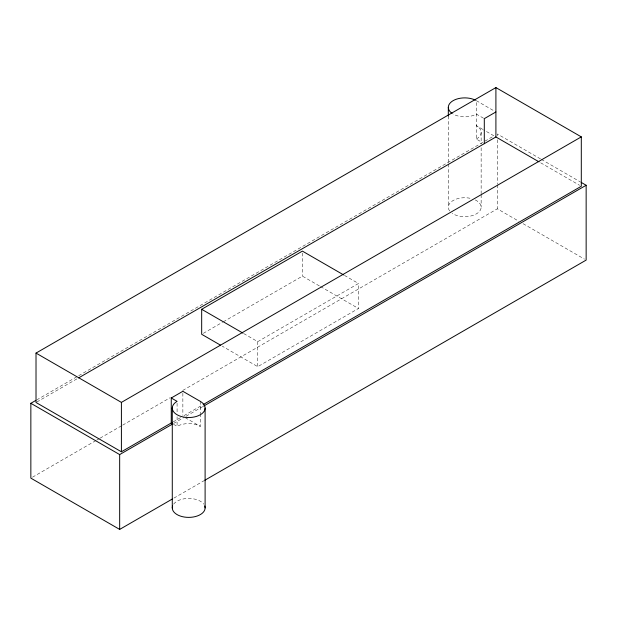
<?xml version="1.0" encoding="UTF-8"?>
<svg xmlns="http://www.w3.org/2000/svg" width="617" height="617" viewBox="0 0 617 617"><rect width="100%" height="100%" fill="white"/><g stroke="black" fill="none" stroke-linecap="round" stroke-linejoin="round"><path stroke-width="0.46" stroke-dasharray="3.08 2.31" d="M36.696 399.932L482.432 142.589L476.339 139.072L476.339 100.656A16.412 9.479 0 0 0 475.252 100.085M484.916 141.154L494.04 135.887L483.581 129.848M36.858 401.999L76.917 378.869M203.34 333.334L222.49 322.275M223.323 321.796L302.415 276.131L319.729 286.126M243.723 333.566L257.736 341.656L358.485 283.488L358.485 308.5L257.736 366.66L222.282 346.191M32.516 477.18L95.944 440.561M96.776 440.083L99.275 438.633M100.116 438.155L121.811 425.63M122.644 425.144L170.215 397.687M182.732 390.461L497.333 208.824L518.912 221.279M173.153 421.905L180.665 417.562M184.005 415.642L202.368 405.037M173.639 423.424L184.414 417.2M186.087 416.236L202.754 406.611M173.909 498.104L203.949 480.759M476.339 100.656L494.279 111.014M483.504 118.202L476.339 114.06A16.412 9.479 0 0 1 453.125 114.06M540.5 158.901L497.333 133.982L497.333 135.902M541.325 159.379L580.342 181.907M482.772 129.385L476.339 125.667A16.412 9.479 0 0 1 476.339 139.072M540.677 162.811L579.641 185.308M523.069 223.678L584.492 259.14M344.463 275.398L358.485 283.488M320.555 286.604L358.485 308.5M185.208 417.655L200.301 426.37L200.301 414.825M173.524 424.311L177.087 426.37A16.412 9.479 0 0 1 200.301 426.37M497.333 139.743L497.333 183.874M497.333 184.838L497.333 208.824M481.144 132.37L481.144 143.884M481.144 147.718L481.144 193.777M481.144 194.733L481.144 207.204M448.32 116.004L448.32 163.042M448.32 164.006L448.32 207.204M302.415 253.047L302.415 276.131M257.736 341.656L257.736 366.66M200.301 401.358L200.301 413.86M182.863 393.214L182.863 415.341M177.087 403.287L177.087 412.904M177.087 416.753L177.087 426.37M475.252 199.931A16.412 9.479 0 0 1 476.339 213.906A16.412 9.479 0 0 1 452.13 213.281M449.67 210.968A16.412 9.479 0 0 1 453.125 200.51A16.412 9.479 0 0 1 471.249 198.512M173.632 504.143A16.412 9.479 0 0 1 188.694 498.428A16.412 9.479 0 0 1 203.757 504.143"/><path stroke-width="0.93" d="M172.32 422.383L121.402 451.783L36.017 402.485L36.017 353.094L495.906 87.583L581.299 136.874L581.299 186.265L203.201 404.559M495.906 111.962L484.299 118.657L484.299 143.668M172.236 499.068L119.667 529.417L30.85 478.144L30.85 403.302L35.855 400.418M78.59 377.905L495.906 136.966L539.019 161.855M220.639 345.242L201.674 334.291L201.674 309.287L302.415 251.119L343.646 274.92M36.017 353.094L121.402 402.392L581.299 136.874M171.256 397.988L182.863 391.294L200.301 401.358A16.412 9.479 0 0 1 200.301 414.763A16.412 9.479 0 0 1 177.087 414.763A16.412 9.479 0 0 1 177.087 401.358L171.256 397.988L171.256 423L172.806 423.902L119.667 454.582L30.85 403.302M203.587 406.133L586.15 185.262L586.15 260.096L204.782 480.281M581.168 182.385L586.15 185.262M201.674 309.287L242.897 333.087M495.906 87.583L495.906 136.966M448.32 107.358L448.32 116.004M205.106 408.061L205.106 507.907M172.282 408.061L172.282 507.907M121.402 402.392L121.402 451.783M119.667 454.582L119.667 529.417M452.13 113.435A16.412 9.479 0 0 1 453.125 100.656A16.412 9.479 0 0 1 475.252 100.085M204.759 505.963A16.412 9.479 0 0 1 188.694 517.385A16.412 9.479 0 0 1 172.629 505.963"/></g></svg>
